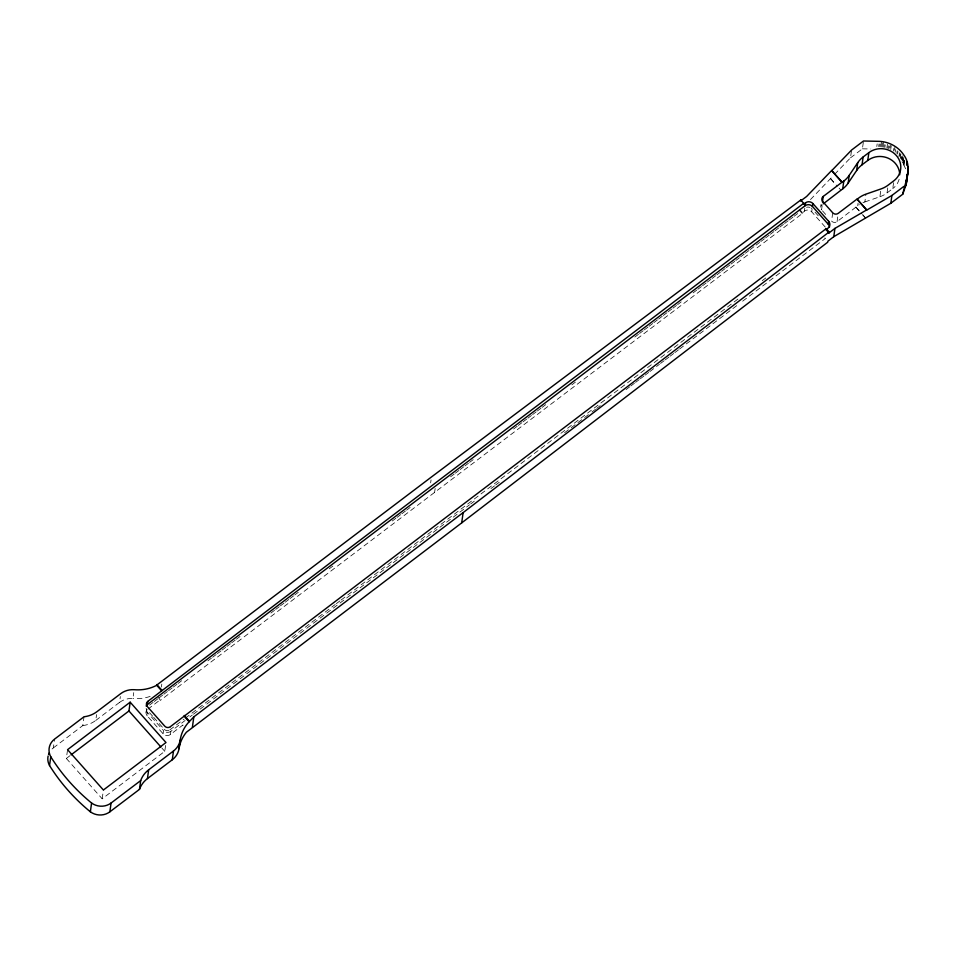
<?xml version="1.0" encoding="UTF-8"?>
<svg xmlns="http://www.w3.org/2000/svg" width="956" height="956" viewBox="0 0 956 956"><rect width="100%" height="100%" fill="white"/><g stroke="black" fill="none" stroke-linecap="round" stroke-linejoin="round"><path stroke-width="0.72" stroke-dasharray="4.78 3.58" d="M52.078 748.978A15.583 14.424 7.9 0 1 53.357 747.891L54.576 739.108M165.591 745.465L164.779 751.32L102.184 798.798L66.346 758.455L67.565 749.671M53.357 747.891L82.802 725.568L84.02 716.773M82.802 725.568A25.967 24.031 7.9 0 0 95.767 720.442L96.58 714.586M102.184 798.798L103.403 790.015M95.767 720.442L119.536 702.409L120.348 696.554M119.536 702.409A19.479 18.021 7.9 0 1 132.932 698.478L133.744 692.622M146.077 712.399L146.519 709.221M182.859 725.712L182.954 724.983L170.407 734.495A5.198 4.804 7.9 0 1 163.094 733.754L147.272 715.936L147.702 712.758A5.198 4.804 7.9 0 1 146.615 708.599M161.385 687.029L161.791 684.102M158.481 697.414L160.357 700.378L802.275 213.57L804.402 211.085A5.198 4.804 7.9 0 1 811.704 211.826L825.554 227.42M163.094 733.754L163.536 730.587L147.702 712.758M164.348 729.368A3.896 3.609 7.9 0 0 169.821 729.918L170.264 726.739M170.407 734.495L170.849 731.328L185.129 720.489M430.642 482.84L431.048 479.912M434.61 492.388L435.147 488.492M804.402 211.085L804.809 208.157M811.704 211.826L812.11 208.898M820.678 207.177L821.061 204.417M822.148 205.683L821.574 209.83A3.896 3.609 7.9 0 1 822.052 204.751M810.473 199.577L833.572 175.402M832.724 212.794L831.577 221.087A3.896 3.609 7.9 0 0 837.062 221.649L857.711 205.767A25.967 24.031 7.9 0 1 859.36 204.608M837.062 221.649L838.209 213.343M834.564 174.374L850.493 157.848L851.581 150.044M850.493 157.848L862.42 148.813L863.316 142.301M857.711 205.767L858.082 203.162M862.945 202.708A25.967 24.031 7.9 0 1 864.857 201.955L865.933 194.152M876.807 146.507L877.166 143.902M878.695 146.543L879.066 143.95M879.735 146.615L880.106 144.021M880.775 146.722L881.504 141.512M881.814 146.866L882.352 142.958M882.842 147.033L883.559 141.823M883.858 147.236L884.216 144.631M884.874 147.475L885.232 144.87M864.857 201.955L879.914 196.733L880.99 188.929M886.869 148.049L887.419 144.141M887.861 148.383L888.22 145.778M888.829 148.754L889.188 146.149M889.964 147.845L890.335 145.24M890.729 149.566L891.279 145.671M879.914 196.733A25.967 24.031 7.9 0 0 887.048 192.933L887.957 186.432M893.466 151.024L893.824 148.431M894.517 150.271L895.055 146.364M895.186 152.147L895.545 149.542M896.824 153.366L897.194 150.761M887.048 192.933L892.773 188.595L893.848 180.792M897.612 154.012L897.971 151.407M898.927 156.688L899.477 152.781M899.823 156.103L900.182 153.51M900.325 158.146L900.863 154.251M900.982 158.911L901.341 156.318M901.604 159.7L901.962 157.095M902.201 160.5L902.93 155.29M905.655 168.794L902.583 162.628L903.312 157.417M903.121 163.464L904.029 156.951M903.623 164.324L904.173 160.417M904.101 165.185L905.009 158.684M66.346 758.455L69.884 755.766M149.542 705.086L153.103 702.385M154.298 701.477L157.871 698.776M159.054 697.868L162.628 695.155M163.823 694.259L167.384 691.547M168.579 690.65L172.152 687.938M173.335 687.041L176.908 684.329M178.103 683.432L181.664 680.72M207.846 660.871L211.419 658.158M212.614 657.262L216.176 654.549M217.371 653.641L220.944 650.94M222.127 650.032L225.7 647.332M226.895 646.423L230.468 643.723M231.651 642.814L235.224 640.114M236.407 639.206L239.98 636.493M270.918 613.035L274.491 610.322M275.687 609.426L279.26 606.713M280.443 605.817L284.016 603.105M285.211 602.208L288.772 599.496M289.967 598.587L293.54 595.887M294.723 594.979L298.296 592.278M329.234 568.808L332.808 566.107M392.307 520.972L395.88 518.272M397.075 517.363L400.636 514.663M401.831 513.754L405.404 511.054M406.587 510.146L410.16 507.445M450.599 476.769L454.172 474.068M455.355 473.16L458.928 470.46M460.111 469.563L463.684 466.851M464.867 465.954L468.428 463.254M469.623 462.346L473.184 459.645M513.599 428.993L517.16 426.292M518.355 425.396L521.916 422.683M523.111 421.787L526.672 419.087M527.867 418.178L531.428 415.478M532.611 414.569L536.185 411.869M537.368 410.972L540.941 408.26M542.124 407.364L545.697 404.663M571.843 384.826L575.404 382.125M634.832 337.05L638.405 334.349M639.588 333.453L643.161 330.74M644.344 329.844L647.905 327.143M649.1 326.235L652.661 323.534M653.856 322.638L657.417 319.925M658.612 319.029L662.173 316.328M663.356 315.42L666.93 312.72M668.113 311.811L671.686 309.111M672.869 308.214L676.43 305.502M677.625 304.606L681.186 301.905M693.076 292.883L696.637 290.182M697.832 289.286L701.393 286.573M702.588 285.677L706.149 282.976M707.344 282.068L710.905 279.367M712.089 278.459L715.662 275.758M716.845 274.862L720.418 272.149M721.601 271.253L725.162 268.552M726.357 267.644L729.918 264.943M731.113 264.047L734.674 261.335M735.869 260.438L739.43 257.738M740.625 256.829L744.186 254.129M745.369 253.221L748.942 250.52M750.125 249.624L754.882 246.015M756.077 245.118L759.638 242.406M760.821 241.51L764.394 238.809M765.577 237.901L769.15 235.2M770.333 234.292L773.894 231.591M775.089 230.695L778.65 227.982M779.845 227.086L783.406 224.385M784.601 223.477L788.162 220.776M789.345 219.88L792.918 217.167M794.101 216.271L797.674 213.57M147.905 709.161L160.453 699.649M169.821 729.918L184.102 719.091M185.285 718.195L335.174 604.527M336.357 603.618L339.93 600.918M341.113 600.01L738.426 298.702M762.219 280.67L765.78 277.957M189.886 716.88L192.264 715.076M193.459 714.18L469.539 504.804M470.722 503.908L474.296 501.195M490.93 488.576L494.503 485.875M495.686 484.979L499.259 482.266M564.626 432.698L590.772 412.861M591.967 411.964L595.528 409.264M596.711 408.355L600.284 405.655M626.072 389.594L629.634 386.881M630.829 385.985L634.402 383.272M635.585 382.376L639.158 379.663M640.353 378.767L643.914 376.055M645.109 375.158L648.682 372.446M649.865 371.549L659.389 364.332M660.572 363.423L664.145 360.723M665.328 359.815L668.901 357.114M670.096 356.206L673.657 353.493M674.852 352.597L678.425 349.884M679.608 348.988L737.913 304.773M742.669 301.164L824.777 238.904L824.909 237.924L826.868 240.135M862.42 148.813L870.832 148.993M830.585 178.497L835.305 183.815M839.081 188.069L840.969 190.196M855.967 207.082L861.762 213.594M862.718 214.682L865.61 217.944M830.549 178.748L837.157 186.193M855.943 207.333L861.726 213.845M862.682 214.921L865.574 218.183M822.483 210.858L826.127 214.945M815.074 212.232L819.041 216.689M799.467 209.28L802.407 212.591M799.336 210.26L802.275 213.57M152.673 716.223L146.842 709.663A3.896 3.609 7.9 0 1 146.113 708.408M153.653 717.323L162.401 727.169M161.875 748.058L164.779 751.32M902.022 161.803L902.583 162.628M806.577 207.285A5.198 4.804 7.9 0 1 809.911 207.428M811.118 208.026A5.198 4.804 7.9 0 1 811.644 208.432M147.272 715.936A5.198 4.804 7.9 0 1 146.997 710.069M170.849 731.328A5.198 4.804 7.9 0 1 163.536 730.587M899.142 179.262A19.479 18.021 7.9 0 1 892.773 188.595M150.152 696.41A38.957 36.041 7.9 0 1 132.932 698.478"/><path stroke-width="1.43" d="M903.838 186.408L891.912 195.454L866.698 210.129L857.054 199.278L858.799 197.952A25.967 24.031 7.9 0 1 865.933 194.152L880.99 188.929A25.967 24.031 7.9 0 0 888.136 185.129L893.848 180.792A19.479 18.021 7.9 0 0 896.262 155.41A19.479 18.021 7.9 0 0 868.849 152.637L863.137 156.975A25.967 24.031 7.9 0 0 857.711 162.711L849.227 175.33A25.967 24.031 7.9 0 1 843.801 181.066L842.057 182.381L831.672 170.694L851.581 150.044L863.495 140.998L879.424 141.345C888.984 141.799 898.353 146.77 903.671 154.812C912.789 166.906 905.296 181.556 902.751 194.223L890.825 203.258L833.787 236.682L827.848 241.235L827.717 242.215L461.7 522.884L186.396 732.236A38.957 36.041 7.9 0 0 179.274 747.102L179.011 748.739A19.479 18.021 7.9 0 1 172.271 759.781L147.439 778.614A25.967 24.031 7.9 0 0 139.468 789.369L109.856 811.823A15.583 14.424 7.9 0 1 90.366 811.811A194.797 180.23 7.9 0 1 54.217 772.663L53.261 771.253A194.797 180.23 7.9 0 1 49.545 765.541A15.583 14.424 7.9 0 1 48.099 756.029M49.545 765.541L50.764 756.758A15.583 14.424 7.9 0 1 54.576 739.108L84.02 716.773A25.967 24.031 7.9 0 0 96.986 711.646L120.755 693.626A19.479 18.021 7.9 0 1 134.151 689.694A38.957 36.041 7.9 0 0 155.9 685.727L431.455 476.984L800.758 200.007L803.697 203.317L803.566 204.297L805.55 202.791A5.198 4.804 7.9 0 1 812.851 203.52L828.685 221.35A5.198 4.804 7.9 0 1 828.051 228.126L826.056 229.631L829.007 232.941L834.935 228.388L866.733 209.89L857.09 199.027L838.209 213.343A3.896 3.609 7.9 0 1 832.724 212.794L822.734 201.537A3.896 3.609 7.9 0 1 823.212 196.458L842.093 182.142L831.708 170.455L806.601 196.494L800.614 200.975L800.758 200.007M90.366 811.811L91.585 803.028A194.797 180.23 7.9 0 1 55.436 763.88L54.48 762.47A194.797 180.23 7.9 0 1 50.764 756.758M109.856 811.823L111.075 803.04L140.687 780.574A25.967 24.031 7.9 0 1 148.658 769.819L173.49 750.998A19.479 18.021 7.9 0 0 180.23 739.956L180.493 738.319A38.957 36.041 7.9 0 1 187.615 723.453L193.829 716.857L463.122 512.631L829.139 231.961L826.199 228.651L170.264 726.739A3.896 3.609 7.9 0 1 164.779 726.19L147.284 706.484A3.896 3.609 7.9 0 1 147.762 701.417L803.697 203.317M71.067 754.87L128.952 710.977L130.171 702.194L165.997 742.537L103.403 790.015L67.565 749.671L130.171 702.194M146.172 706.09A3.896 3.609 7.9 0 1 147.32 704.584L147.762 701.417M139.468 789.369L140.687 780.574M147.439 778.614L148.658 769.819M172.271 759.781L173.49 750.998M179.011 748.739L180.23 739.956M192.407 727.11L193.829 716.857M461.7 522.884L463.122 512.631M147.32 704.584L805.143 205.719L805.55 202.791M829.485 227.193A5.198 4.804 7.9 0 0 828.278 224.278L812.445 206.46L812.851 203.52M822.447 201.991L823.212 196.458M826.056 229.631L826.199 228.651M828.278 224.278L828.685 221.35M829.007 232.941L829.139 231.961M833.787 236.682L834.935 228.388M823.236 203.867L842.714 188.87L843.801 181.066M842.714 188.87A25.967 24.031 7.9 0 0 848.139 183.146L849.227 175.33M848.139 183.146L856.624 170.515L857.711 162.711M856.624 170.515A25.967 24.031 7.9 0 1 862.049 164.791L863.137 156.975M862.049 164.791L867.773 160.453L868.849 152.637M890.825 203.258L891.912 195.454M906.682 164.528L907.041 161.923M906.957 165.46L907.316 162.855M907.674 169.272L908.033 166.679M902.751 194.223L905.655 185.906L906.742 178.091M907.77 170.24L908.128 167.635M905.655 185.906L907.041 177.171M907.638 172.51L908.188 168.603M905.953 184.986L908.2 169.571M906.228 184.054L908.128 171.494M906.467 183.122L906.957 174.482M156.832 684.556L161.779 690.124M184.281 715.458L189.216 721.027M156.724 685.285L161.672 690.865M184.173 716.199L189.121 721.756M128.952 710.977L160.907 746.959M805.143 205.719A5.198 4.804 7.9 0 1 812.445 206.46M867.773 160.453A19.479 18.021 7.9 0 1 888.435 158.302A19.479 18.021 7.9 0 1 899.727 174.781M48.529 754.463A15.583 14.424 7.9 0 1 49.162 752.958M111.075 803.04A15.583 14.424 7.9 0 1 91.585 803.028"/></g></svg>
